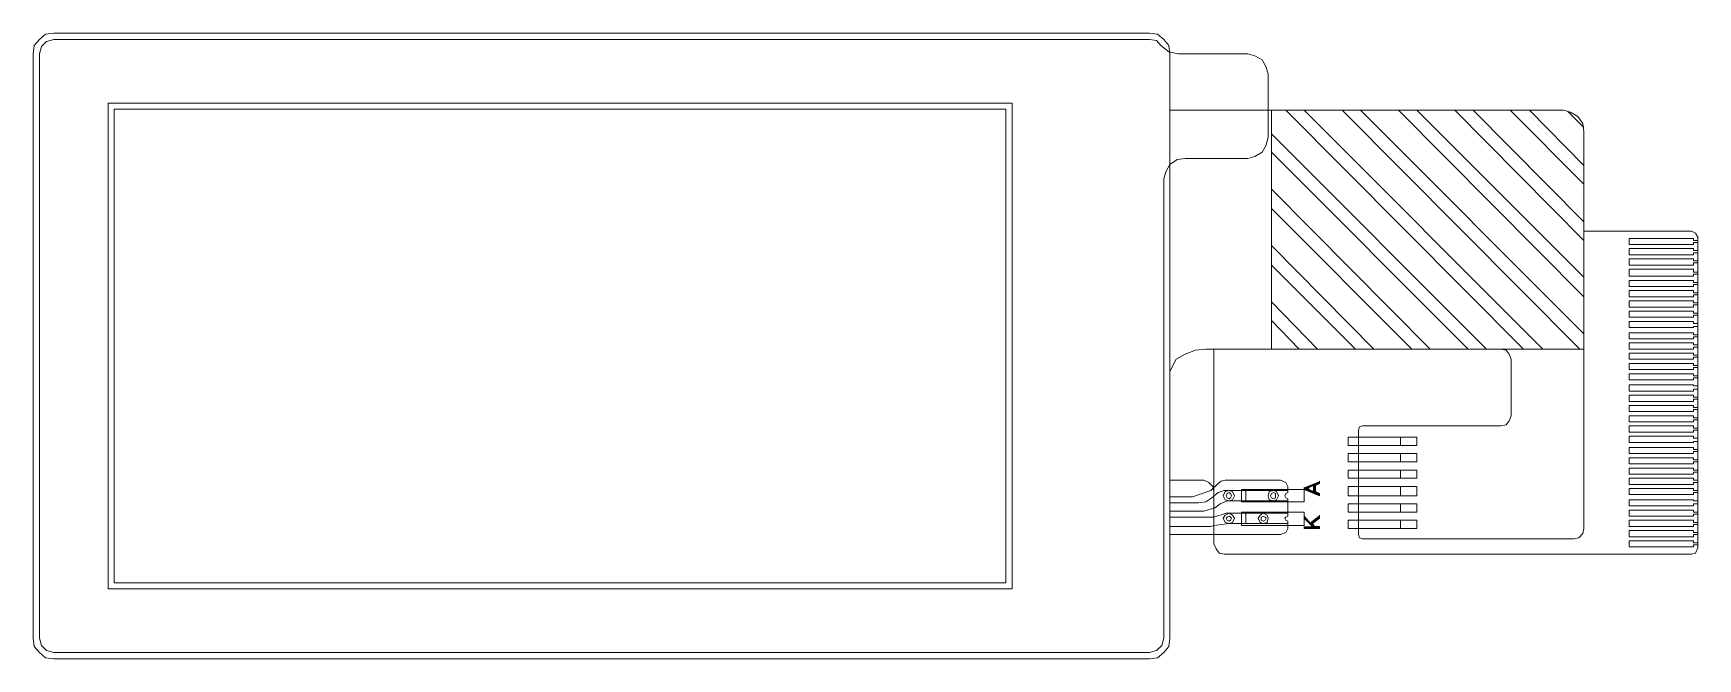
# Model space of a CAD drawing. Header units: millimetres. Extents: x 82.2 to 151, y 99.2 to 125.
import ezdxf

# ---------------------------------------------------------------- set-up
doc = ezdxf.new("R2010")
doc.units = ezdxf.units.MM
doc.header["$MEASUREMENT"] = 0
doc.layers.add('Ebene 1', color=7, linetype='Continuous')

msp = doc.modelspace()

# ---------------------------------------------------------------- hatches: boundary and pattern name
at = {"layer": 'Ebene 1', "true_color": 0xffffff}
for points in [[(134.705, 106.243), (134.789, 106.2), (134.832, 106.2), (134.916, 106.243), (135.086, 106.327), (135.086, 106.073), (135.17, 106.327), (135.34, 106.412), (135.34, 106.497)], [(134.705, 106.243), (134.705, 106.158), (135.34, 105.904), (135.34, 105.989), (135.17, 106.073), (135.17, 106.327), (135.086, 106.073), (134.916, 106.158), (134.874, 106.2), (134.789, 106.2)], [(134.705, 105.1), (134.705, 104.973), (135.043, 104.634), (135.128, 104.634), (135.043, 104.761), (134.959, 104.803)], [(134.705, 104.634), (134.705, 104.55), (135.34, 104.55), (135.34, 104.634), (135.043, 104.634)], [(134.959, 104.803), (135.043, 104.761), (135.34, 104.973), (135.34, 105.1)]]:
    msp.add_hatch(color=7, dxfattribs=at).paths.add_polyline_path(points)

# ---------------------------------------------------------------- linework, layer by layer
at = {"layer": 'Ebene 1', "color": 7, "lineweight": 5, "true_color": 0xffffff}
for points in [[(83.058, 124.996), (82.719, 124.954), (82.465, 124.742), (82.254, 124.488), (82.211, 124.15)], [(83.058, 124.742), (82.762, 124.658), (82.55, 124.446), (82.465, 124.15)], [(128.312, 124.996), (83.058, 124.996)], [(128.312, 124.742), (83.058, 124.742)], [(129.159, 124.15), (129.117, 124.488), (128.905, 124.742), (128.651, 124.954), (128.312, 124.996)], [(128.778, 124.488), (128.609, 124.7), (128.312, 124.742)], [(128.778, 124.488), (129.117, 124.235), (129.498, 124.15)], [(82.211, 124.15), (82.211, 100.02)], [(82.465, 124.15), (82.465, 100.02)], [(129.159, 100.02), (129.159, 124.15)], [(132.376, 124.15), (129.498, 124.15)], [(129.498, 124.15), (129.498, 124.15)], [(133.223, 123.303), (133.138, 123.6), (132.969, 123.896), (132.673, 124.065), (132.376, 124.15)], [(133.223, 120.721), (133.223, 123.303)], [(85.302, 122.118), (85.302, 102.052)], [(122.64, 122.118), (85.302, 122.118)], [(85.556, 102.306), (85.556, 121.864)], [(85.556, 121.864), (122.386, 121.864)], [(122.386, 121.864), (122.386, 102.306)], [(122.64, 102.052), (122.64, 122.118)], [(145.415, 121.821), (129.159, 121.821)], [(133.35, 111.958), (133.35, 121.821)], [(143.764, 111.958), (133.943, 121.821)], [(144.568, 111.958), (134.705, 121.821)], [(146.092, 111.958), (136.271, 121.821)], [(146.262, 112.593), (137.033, 121.821)], [(146.262, 114.117), (138.599, 121.821)], [(146.262, 114.921), (139.361, 121.821)], [(146.262, 116.445), (140.928, 121.821)], [(146.262, 117.207), (141.69, 121.821)], [(146.262, 118.773), (143.214, 121.821)], [(146.262, 119.535), (144.018, 121.821)], [(146.262, 120.932), (146.219, 121.271), (146.008, 121.567), (145.711, 121.737), (145.415, 121.821)], [(146.262, 121.102), (145.584, 121.779)], [(132.376, 119.832), (132.673, 119.916), (132.969, 120.086), (133.138, 120.382), (133.223, 120.721)], [(142.24, 111.958), (133.35, 120.848)], [(146.262, 119.112), (146.262, 120.932)], [(129.794, 119.832), (129.455, 119.79), (129.159, 119.578), (128.99, 119.281), (128.905, 118.985)], [(129.794, 119.832), (132.376, 119.832)], [(141.478, 111.958), (133.35, 120.086)], [(128.905, 100.02), (128.905, 118.985)], [(146.262, 104.55), (146.262, 119.112)], [(139.912, 111.958), (133.35, 118.562)], [(139.15, 111.958), (133.35, 117.757)], [(137.583, 111.958), (133.35, 116.233)], [(146.262, 116.826), (150.707, 116.826)], [(150.791, 116.53), (148.124, 116.53)], [(148.124, 116.53), (148.124, 116.276)], [(148.124, 116.276), (150.791, 116.276)], [(150.961, 116.572), (150.876, 116.741), (150.707, 116.826)], [(150.791, 116.53), (150.791, 116.445)], [(150.791, 116.445), (150.961, 116.445)], [(150.791, 116.36), (150.961, 116.36)], [(150.791, 116.36), (150.791, 116.276)], [(150.961, 116.572), (150.961, 103.745)], [(150.961, 116.445), (150.961, 116.36)], [(150.791, 116.106), (148.124, 116.106)], [(148.124, 116.106), (148.124, 115.852)], [(148.124, 115.852), (150.791, 115.852)], [(150.791, 115.683), (148.124, 115.683)], [(148.124, 115.683), (148.124, 115.429)], [(150.791, 116.106), (150.791, 116.022)], [(150.791, 116.022), (150.961, 116.022)], [(150.791, 115.937), (150.961, 115.937)], [(150.791, 115.937), (150.791, 115.852)], [(150.791, 115.683), (150.791, 115.598)], [(150.791, 115.598), (150.961, 115.598)], [(150.791, 115.514), (150.961, 115.514)], [(150.791, 115.514), (150.791, 115.429)], [(150.961, 116.022), (150.961, 115.937)], [(150.961, 115.598), (150.961, 115.514)], [(136.821, 111.958), (133.35, 115.429)], [(148.124, 115.429), (150.791, 115.429)], [(150.791, 115.26), (148.124, 115.26)], [(148.124, 115.26), (148.124, 114.963)], [(148.124, 114.963), (150.791, 114.963)], [(150.791, 115.26), (150.791, 115.133)], [(150.791, 115.133), (150.961, 115.133)], [(150.791, 115.048), (150.961, 115.048)], [(150.791, 115.048), (150.791, 114.963)], [(150.961, 115.133), (150.961, 115.048)], [(150.791, 114.794), (148.124, 114.794)], [(148.124, 114.794), (148.124, 114.54)], [(148.124, 114.54), (150.791, 114.54)], [(150.791, 114.371), (148.124, 114.371)], [(148.124, 114.371), (148.124, 114.117)], [(150.791, 114.794), (150.791, 114.71)], [(150.791, 114.71), (150.961, 114.71)], [(150.791, 114.625), (150.961, 114.625)], [(150.791, 114.625), (150.791, 114.54)], [(150.791, 114.371), (150.791, 114.286)], [(150.791, 114.286), (150.961, 114.286)], [(150.791, 114.201), (150.961, 114.201)], [(150.791, 114.201), (150.791, 114.117)], [(150.961, 114.71), (150.961, 114.625)], [(150.961, 114.286), (150.961, 114.201)], [(135.255, 111.958), (133.35, 113.905)], [(148.124, 114.117), (150.791, 114.117)], [(150.791, 113.947), (148.124, 113.947)], [(148.124, 113.947), (148.124, 113.693)], [(148.124, 113.693), (150.791, 113.693)], [(150.791, 113.524), (148.124, 113.524)], [(148.124, 113.524), (148.124, 113.27)], [(150.791, 113.947), (150.791, 113.863)], [(150.791, 113.863), (150.961, 113.863)], [(150.791, 113.778), (150.961, 113.778)], [(150.791, 113.778), (150.791, 113.693)], [(150.791, 113.524), (150.791, 113.44)], [(150.791, 113.44), (150.961, 113.44)], [(150.961, 113.863), (150.961, 113.778)], [(150.961, 113.44), (150.961, 113.355)], [(134.493, 111.958), (133.35, 113.143)], [(148.124, 113.27), (150.791, 113.27)], [(150.791, 113.101), (148.124, 113.101)], [(148.124, 113.101), (148.124, 112.847)], [(148.124, 112.847), (150.791, 112.847)], [(150.791, 113.355), (150.961, 113.355)], [(150.791, 113.355), (150.791, 113.27)], [(150.791, 113.101), (150.791, 113.016)], [(150.791, 113.016), (150.961, 113.016)], [(150.791, 112.889), (150.961, 112.889)], [(150.791, 112.889), (150.791, 112.847)], [(150.961, 113.016), (150.961, 112.889)], [(150.791, 112.635), (148.124, 112.635)], [(148.124, 112.635), (148.124, 112.381)], [(148.124, 112.381), (150.791, 112.381)], [(150.791, 112.212), (148.124, 112.212)], [(148.124, 112.212), (148.124, 111.958)], [(150.791, 112.635), (150.791, 112.55)], [(150.791, 112.55), (150.961, 112.55)], [(150.791, 112.466), (150.961, 112.466)], [(150.791, 112.466), (150.791, 112.381)], [(150.791, 112.212), (150.791, 112.127)], [(150.791, 112.127), (150.961, 112.127)], [(150.961, 112.55), (150.961, 112.466)], [(150.961, 112.127), (150.961, 112.042)], [(129.159, 111.026), (129.413, 111.535)], [(130.641, 111.958), (130.217, 111.915), (129.794, 111.746), (129.413, 111.535)], [(130.641, 111.958), (142.833, 111.958)], [(130.979, 106.031), (130.979, 111.958)], [(142.833, 111.958), (146.262, 111.958)], [(143.256, 111.535), (143.171, 111.746), (143.044, 111.915), (142.833, 111.958)], [(143.256, 111.535), (143.256, 109.206)], [(148.124, 111.958), (150.791, 111.958)], [(150.791, 111.788), (148.124, 111.788)], [(148.124, 111.788), (148.124, 111.535)], [(148.124, 111.535), (150.791, 111.535)], [(150.791, 112.042), (150.961, 112.042)], [(150.791, 112.042), (150.791, 111.958)], [(150.791, 111.788), (150.791, 111.704)], [(150.791, 111.704), (150.961, 111.704)], [(150.791, 111.619), (150.961, 111.619)], [(150.791, 111.619), (150.791, 111.535)], [(150.961, 111.704), (150.961, 111.619)], [(150.791, 111.365), (148.124, 111.365)], [(148.124, 111.365), (148.124, 111.111)], [(148.124, 111.111), (150.791, 111.111)], [(150.791, 110.942), (148.124, 110.942)], [(148.124, 110.942), (148.124, 110.688)], [(148.124, 110.688), (150.791, 110.688)], [(150.791, 111.365), (150.791, 111.28)], [(150.791, 111.28), (150.961, 111.28)], [(150.791, 111.196), (150.961, 111.196)], [(150.791, 111.196), (150.791, 111.111)], [(150.791, 110.942), (150.791, 110.857)], [(150.791, 110.857), (150.961, 110.857)], [(150.791, 110.772), (150.961, 110.772)], [(150.791, 110.772), (150.791, 110.688)], [(150.961, 111.28), (150.961, 111.196)], [(150.961, 110.857), (150.961, 110.772)], [(150.791, 110.476), (148.124, 110.476)], [(148.124, 110.476), (148.124, 110.222)], [(148.124, 110.222), (150.791, 110.222)], [(150.791, 110.053), (148.124, 110.053)], [(148.124, 110.053), (148.124, 109.799)], [(150.791, 110.476), (150.791, 110.434)], [(150.791, 110.434), (150.961, 110.434)], [(150.791, 110.307), (150.961, 110.307)], [(150.791, 110.307), (150.791, 110.222)], [(150.791, 110.053), (150.791, 109.968)], [(150.961, 110.434), (150.961, 110.307)], [(148.124, 109.799), (150.791, 109.799)], [(150.791, 109.63), (148.124, 109.63)], [(148.124, 109.63), (148.124, 109.375)], [(148.124, 109.375), (150.791, 109.375)], [(150.791, 109.968), (150.961, 109.968)], [(150.791, 109.883), (150.961, 109.883)], [(150.791, 109.883), (150.791, 109.799)], [(150.791, 109.63), (150.791, 109.545)], [(150.791, 109.545), (150.961, 109.545)], [(150.791, 109.46), (150.961, 109.46)], [(150.791, 109.46), (150.791, 109.375)], [(150.961, 109.968), (150.961, 109.883)], [(150.961, 109.545), (150.961, 109.46)], [(137.118, 108.783), (136.991, 108.74), (136.948, 108.613)], [(142.833, 108.783), (137.118, 108.783)], [(142.833, 108.783), (143.044, 108.825), (143.171, 108.995), (143.256, 109.206)], [(150.791, 109.206), (148.124, 109.206)], [(148.124, 109.206), (148.124, 108.952)], [(148.124, 108.952), (150.791, 108.952)], [(150.791, 108.783), (148.124, 108.783)], [(148.124, 108.783), (148.124, 108.529)], [(150.791, 109.206), (150.791, 109.121)], [(150.791, 109.121), (150.961, 109.121)], [(150.791, 109.037), (150.961, 109.037)], [(150.791, 109.037), (150.791, 108.952)], [(150.791, 108.783), (150.791, 108.698)], [(150.791, 108.698), (150.961, 108.698)], [(150.961, 109.121), (150.961, 109.037)], [(150.961, 108.698), (150.961, 108.613)], [(136.525, 107.978), (136.525, 108.317)], [(136.525, 108.317), (139.361, 108.317)], [(139.361, 107.978), (136.525, 107.978)], [(136.948, 108.613), (136.948, 104.295)], [(136.948, 107.978), (136.948, 108.317)], [(136.948, 108.317), (138.684, 108.317)], [(138.684, 107.978), (136.948, 107.978)], [(138.684, 108.317), (138.684, 107.978)], [(139.361, 108.317), (139.361, 107.978)], [(148.124, 108.529), (150.791, 108.529)], [(150.791, 108.36), (148.124, 108.36)], [(148.124, 108.36), (148.124, 108.105)], [(148.124, 108.105), (150.791, 108.105)], [(150.791, 108.613), (150.961, 108.613)], [(150.791, 108.613), (150.791, 108.529)], [(150.791, 108.36), (150.791, 108.275)], [(150.791, 108.275), (150.961, 108.275)], [(150.791, 108.148), (150.961, 108.148)], [(150.791, 108.148), (150.791, 108.105)], [(150.961, 108.275), (150.961, 108.148)], [(139.361, 107.64), (136.525, 107.64)], [(136.525, 107.64), (136.525, 107.301)], [(136.525, 107.301), (139.361, 107.301)], [(136.948, 107.301), (136.948, 107.64)], [(136.948, 107.64), (138.684, 107.64)], [(138.684, 107.301), (136.948, 107.301)], [(138.684, 107.64), (138.684, 107.301)], [(139.361, 107.301), (139.361, 107.64)], [(150.791, 107.894), (148.124, 107.894)], [(148.124, 107.894), (148.124, 107.64)], [(148.124, 107.64), (150.791, 107.64)], [(150.791, 107.47), (148.124, 107.47)], [(148.124, 107.47), (148.124, 107.216)], [(150.791, 107.894), (150.791, 107.809)], [(150.791, 107.809), (150.961, 107.809)], [(150.791, 107.725), (150.961, 107.725)], [(150.791, 107.725), (150.791, 107.64)], [(150.791, 107.47), (150.791, 107.386)], [(150.791, 107.386), (150.961, 107.386)], [(150.791, 107.301), (150.961, 107.301)], [(150.791, 107.301), (150.791, 107.216)], [(150.961, 107.809), (150.961, 107.725)], [(150.961, 107.386), (150.961, 107.301)], [(136.525, 106.962), (136.525, 106.624)], [(139.361, 106.962), (136.525, 106.962)], [(136.525, 106.624), (139.361, 106.624)], [(136.948, 106.624), (136.948, 106.962)], [(136.948, 106.962), (138.684, 106.962)], [(138.684, 106.624), (136.948, 106.624)], [(138.684, 106.962), (138.684, 106.624)], [(139.361, 106.624), (139.361, 106.962)], [(148.124, 107.216), (150.791, 107.216)], [(150.791, 107.047), (148.124, 107.047)], [(148.124, 107.047), (148.124, 106.793)], [(148.124, 106.793), (150.791, 106.793)], [(150.791, 106.624), (148.124, 106.624)], [(148.124, 106.624), (148.124, 106.37)], [(150.791, 107.047), (150.791, 106.962)], [(150.791, 106.962), (150.961, 106.962)], [(150.791, 106.878), (150.961, 106.878)], [(150.791, 106.878), (150.791, 106.793)], [(150.791, 106.624), (150.791, 106.539)], [(150.961, 106.962), (150.961, 106.878)], [(130.556, 106.539), (129.159, 106.539)], [(130.09, 105.862), (130.852, 106.116)], [(130.979, 106.073), (130.937, 106.285), (130.768, 106.455), (130.556, 106.539)], [(131.149, 106.412), (130.852, 106.116)], [(131.149, 106.031), (130.895, 105.82)], [(130.979, 106.073), (130.979, 103.915)], [(131.445, 106.539), (131.276, 106.497), (131.149, 106.412)], [(131.403, 106.116), (131.149, 106.031)], [(131.826, 105.904), (131.741, 106.073), (131.614, 106.116), (131.445, 106.073), (131.36, 105.904), (131.445, 105.735), (131.614, 105.692), (131.741, 105.735), (131.826, 105.904)], [(131.614, 106.116), (131.403, 106.116)], [(131.445, 106.539), (133.731, 106.539)], [(131.699, 105.904), (131.657, 105.989), (131.614, 106.031), (131.53, 105.989), (131.487, 105.904), (131.53, 105.82), (131.614, 105.777), (131.657, 105.82), (131.699, 105.904)], [(132.292, 106.116), (131.614, 106.116)], [(134.705, 106.158), (132.122, 106.158)], [(132.122, 106.158), (132.122, 105.65)], [(134.027, 106.116), (132.292, 106.116)], [(132.292, 106.116), (132.292, 105.692)], [(133.646, 105.904), (133.562, 106.073), (133.435, 106.116), (133.265, 106.073), (133.223, 105.904), (133.265, 105.735), (133.435, 105.692), (133.562, 105.735), (133.646, 105.904)], [(133.519, 105.904), (133.519, 105.989), (133.435, 106.031), (133.35, 105.989), (133.308, 105.904), (133.35, 105.82), (133.435, 105.777), (133.519, 105.82), (133.519, 105.904)], [(134.027, 106.285), (133.943, 106.455), (133.731, 106.539)], [(134.027, 106.031), (133.943, 105.989), (133.9, 105.904), (133.943, 105.82), (134.027, 105.777)], [(134.027, 106.116), (134.027, 106.285)], [(134.027, 106.031), (134.027, 106.116)], [(134.705, 105.65), (134.705, 106.158)], [(139.361, 106.285), (136.525, 106.285)], [(136.525, 106.285), (136.525, 105.904)], [(136.525, 105.904), (139.361, 105.904)], [(136.948, 105.904), (136.948, 106.285)], [(136.948, 106.285), (138.684, 106.285)], [(138.684, 105.904), (136.948, 105.904)], [(138.684, 106.285), (138.684, 105.904)], [(139.361, 105.904), (139.361, 106.285)], [(148.124, 106.37), (150.791, 106.37)], [(150.791, 106.2), (148.124, 106.2)], [(148.124, 106.2), (148.124, 105.946)], [(148.124, 105.946), (150.791, 105.946)], [(150.791, 106.539), (150.961, 106.539)], [(150.791, 106.455), (150.961, 106.455)], [(150.791, 106.455), (150.791, 106.37)], [(150.791, 106.2), (150.791, 106.116)], [(150.791, 106.116), (150.961, 106.116)], [(150.791, 106.031), (150.961, 106.031)], [(150.791, 106.031), (150.791, 105.946)], [(150.961, 106.539), (150.961, 106.455)], [(150.961, 106.116), (150.961, 106.031)], [(129.159, 105.862), (130.09, 105.862)], [(130.344, 105.608), (129.159, 105.608)], [(130.556, 105.269), (129.159, 105.269)], [(130.344, 105.608), (130.641, 105.65), (130.895, 105.82)], [(130.556, 105.269), (131.022, 105.396)], [(131.233, 105.565), (131.022, 105.396)], [(131.53, 105.692), (131.233, 105.565)], [(132.292, 105.692), (131.53, 105.692)], [(132.122, 105.65), (134.705, 105.65)], [(134.705, 105.227), (132.122, 105.227)], [(132.122, 105.227), (132.122, 104.676)], [(132.292, 105.692), (134.027, 105.692)], [(134.027, 105.692), (134.027, 105.777)], [(134.027, 105.185), (134.027, 105.692)], [(134.705, 104.676), (134.705, 105.227)], [(136.525, 105.565), (136.525, 105.227)], [(139.361, 105.565), (136.525, 105.565)], [(136.525, 105.227), (139.361, 105.227)], [(136.948, 105.227), (136.948, 105.565)], [(136.948, 105.565), (138.684, 105.565)], [(138.684, 105.227), (136.948, 105.227)], [(138.684, 105.565), (138.684, 105.227)], [(139.361, 105.227), (139.361, 105.565)], [(150.791, 105.735), (148.124, 105.735)], [(148.124, 105.735), (148.124, 105.481)], [(148.124, 105.481), (150.791, 105.481)], [(150.791, 105.311), (148.124, 105.311)], [(148.124, 105.311), (148.124, 105.057)], [(150.791, 105.735), (150.791, 105.692)], [(150.791, 105.692), (150.961, 105.692)], [(150.791, 105.565), (150.961, 105.565)], [(150.791, 105.565), (150.791, 105.481)], [(150.791, 105.311), (150.791, 105.227)], [(150.791, 105.227), (150.961, 105.227)], [(150.961, 105.692), (150.961, 105.565)], [(150.961, 105.227), (150.961, 105.142)], [(130.768, 105.015), (129.159, 105.015)], [(130.852, 104.634), (129.159, 104.634)], [(130.768, 105.015), (130.979, 105.015)], [(130.852, 104.634), (130.979, 104.676)], [(131.487, 105.185), (130.979, 105.015)], [(131.614, 104.761), (130.979, 104.676)], [(131.826, 104.973), (131.741, 105.1), (131.614, 105.185), (131.445, 105.1), (131.36, 104.973), (131.445, 104.803), (131.614, 104.761), (131.741, 104.803), (131.826, 104.973)], [(132.292, 105.185), (131.487, 105.185)], [(131.699, 104.973), (131.657, 105.015), (131.614, 105.057), (131.53, 105.015), (131.487, 104.973), (131.53, 104.888), (131.614, 104.846), (131.657, 104.888), (131.699, 104.973)], [(132.292, 104.761), (131.614, 104.761)], [(132.122, 104.676), (134.705, 104.676)], [(134.027, 105.185), (132.292, 105.185)], [(132.292, 105.185), (132.292, 104.761)], [(132.292, 104.761), (134.027, 104.761)], [(133.223, 104.973), (133.181, 105.1), (133.011, 105.185), (132.884, 105.1), (132.8, 104.973), (132.884, 104.803), (133.011, 104.761), (133.181, 104.803), (133.223, 104.973)], [(133.138, 104.973), (133.096, 105.015), (133.011, 105.057), (132.927, 105.015), (132.927, 104.888), (133.011, 104.846), (133.096, 104.888), (133.138, 104.973)], [(133.731, 104.295), (133.943, 104.38), (134.027, 104.55)], [(134.027, 105.057), (133.943, 105.015), (133.9, 104.973), (133.943, 104.888), (134.027, 104.846)], [(134.027, 105.057), (134.027, 105.185)], [(134.027, 104.761), (134.027, 104.846)], [(134.027, 104.761), (134.027, 104.55)], [(139.361, 104.888), (136.525, 104.888)], [(136.525, 104.888), (136.525, 104.55)], [(136.525, 104.55), (139.361, 104.55)], [(136.948, 104.55), (136.948, 104.888)], [(136.948, 104.888), (138.684, 104.888)], [(138.684, 104.55), (136.948, 104.55)], [(138.684, 104.888), (138.684, 104.55)], [(139.361, 104.55), (139.361, 104.888)], [(145.838, 104.126), (146.05, 104.168), (146.219, 104.338), (146.262, 104.55)], [(148.124, 105.057), (150.791, 105.057)], [(150.791, 104.888), (148.124, 104.888)], [(148.124, 104.888), (148.124, 104.634)], [(148.124, 104.634), (150.791, 104.634)], [(150.791, 105.142), (150.961, 105.142)], [(150.791, 105.142), (150.791, 105.057)], [(150.791, 104.888), (150.791, 104.803)], [(150.791, 104.803), (150.961, 104.803)], [(150.791, 104.719), (150.961, 104.719)], [(150.791, 104.719), (150.791, 104.634)], [(150.961, 104.803), (150.961, 104.719)], [(129.159, 104.295), (130.598, 104.295)], [(133.731, 104.295), (130.429, 104.295)], [(130.979, 103.915), (131.064, 103.703), (131.191, 103.533), (131.403, 103.491)], [(136.948, 104.295), (136.991, 104.168), (137.118, 104.126)], [(137.118, 104.126), (145.838, 104.126)], [(150.791, 104.465), (148.124, 104.465)], [(148.124, 104.465), (148.124, 104.211)], [(148.124, 104.211), (150.791, 104.211)], [(150.791, 104.041), (148.124, 104.041)], [(148.124, 104.041), (148.124, 103.787)], [(150.791, 104.465), (150.791, 104.38)], [(150.791, 104.38), (150.961, 104.38)], [(150.791, 104.295), (150.961, 104.295)], [(150.791, 104.295), (150.791, 104.211)], [(150.791, 104.041), (150.791, 103.957)], [(150.791, 103.957), (150.961, 103.957)], [(150.791, 103.872), (150.961, 103.872)], [(150.791, 103.872), (150.791, 103.787)], [(150.961, 104.38), (150.961, 104.295)], [(150.961, 103.957), (150.961, 103.872)], [(131.403, 103.491), (134.62, 103.491)], [(131.403, 103.491), (150.707, 103.491)], [(148.124, 103.787), (150.791, 103.787)], [(150.707, 103.491), (150.876, 103.533), (150.961, 103.745)], [(85.302, 102.052), (122.64, 102.052)], [(122.386, 102.306), (85.556, 102.306)], [(122.386, 102.306), (122.386, 102.306)], [(82.211, 100.02), (82.254, 99.681), (82.465, 99.427), (82.719, 99.215), (83.058, 99.173)], [(82.465, 100.02), (82.55, 99.723), (82.762, 99.512), (83.058, 99.427)], [(128.312, 99.427), (128.609, 99.512), (128.82, 99.723), (128.905, 100.02)], [(128.312, 99.173), (128.651, 99.215), (128.905, 99.427), (129.117, 99.681), (129.159, 100.02)], [(83.058, 99.427), (128.312, 99.427)], [(83.058, 99.173), (128.312, 99.173)]]:
    msp.add_lwpolyline(points, dxfattribs=at)
at = {"layer": 'Ebene 1', "lineweight": 0}
for points in [[(134.705, 106.243), (134.789, 106.2), (134.832, 106.2), (134.916, 106.243), (135.086, 106.327), (135.086, 106.073), (135.17, 106.327), (135.34, 106.412), (135.34, 106.497)], [(134.705, 106.243), (134.705, 106.158), (135.34, 105.904), (135.34, 105.989), (135.17, 106.073), (135.17, 106.327), (135.086, 106.073), (134.916, 106.158), (134.874, 106.2), (134.789, 106.2)], [(134.705, 105.1), (134.705, 104.973), (135.043, 104.634), (135.128, 104.634), (135.043, 104.761), (134.959, 104.803)], [(134.705, 104.634), (134.705, 104.55), (135.34, 104.55), (135.34, 104.634), (135.043, 104.634)], [(134.959, 104.803), (135.043, 104.761), (135.34, 104.973), (135.34, 105.1)]]:
    msp.add_lwpolyline(points, dxfattribs=at)

doc.saveas('drawing.dxf')
